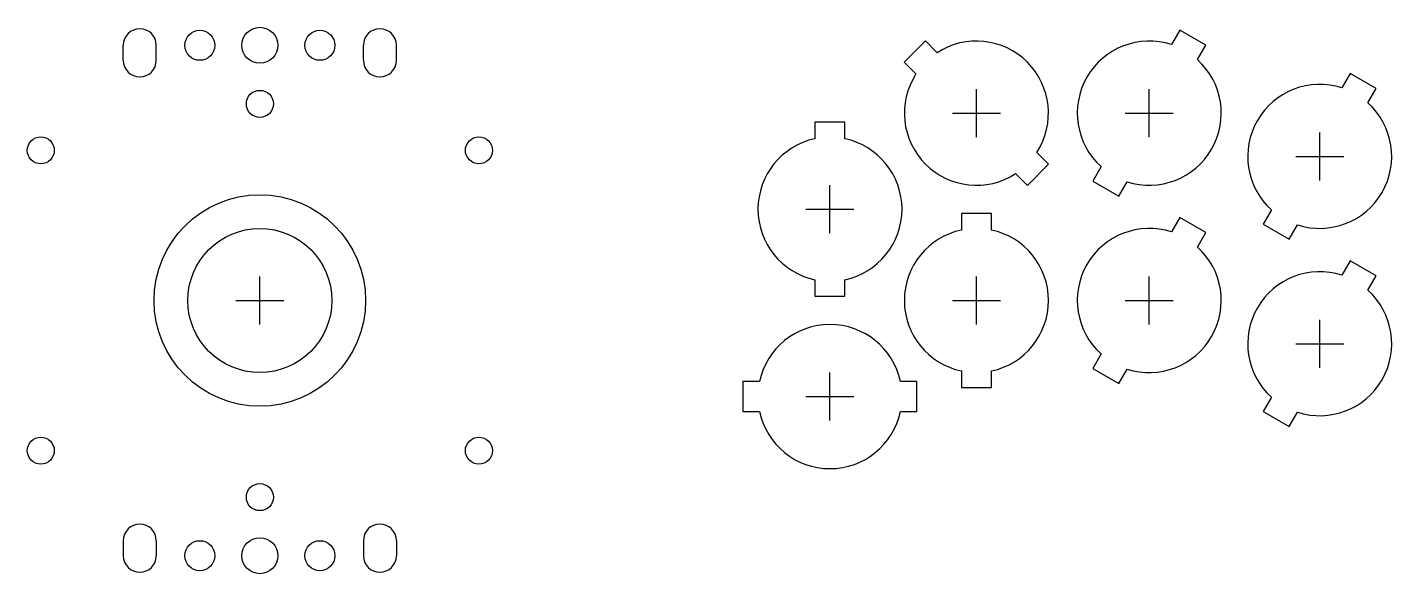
# Model space of a CAD drawing. Header units: millimetres. Extents: x -39 to 189, y -46 to 46.
import ezdxf

# ---------------------------------------------------------------- set-up
doc = ezdxf.new("R2010")
doc.units = ezdxf.units.MM
for name, color, linetype in [('BUTTONS', 1, 'Continuous'), ('GL_PLATE_HOLES', 2, 'Continuous'), ('JOYSTICK_BORE_24', 5, 'Continuous'), ('JOYSTICK_BORE_35.25', 3, 'Continuous'), ('REFERENCE', 8, 'Continuous')]:
    doc.layers.add(name, color=color, linetype=linetype)

msp = doc.modelspace()

# ---------------------------------------------------------------- linework, layer by layer
at = {"layer": 'BUTTONS'}
for points in [[(109.33, 37.73, 0.809427), (125.93, 21.13), (127.89, 19.18), (131.42, 22.71), (129.47, 24.67, 0.809427), (112.87, 41.27), (110.91, 43.22), (107.38, 39.69)], [(151.9, 42.61, 0.809427), (140.17, 22.29), (138.78, 19.89), (143.12, 17.39), (144.5, 19.79, 0.809427), (156.23, 40.11), (157.62, 42.51), (153.28, 45.01)], [(180.3, 35.41, 0.809427), (168.57, 15.09), (167.18, 12.69), (171.52, 10.19), (172.9, 12.59, 0.809427), (184.63, 32.91), (186.02, 35.31), (181.68, 37.81)], [(92.5, 26.94, 0.809427), (92.5, 3.46), (92.5, 0.7), (97.5, 0.7), (97.5, 3.46, 0.809427), (97.5, 26.94), (97.5, 29.7), (92.5, 29.7)], [(116.9, 11.74, 0.809427), (116.9, -11.74), (116.9, -14.5), (121.9, -14.5), (121.9, -11.74, 0.809427), (121.9, 11.74), (121.9, 14.5), (116.9, 14.5)], [(151.9, 11.41, 0.809427), (140.17, -8.91), (138.78, -11.31), (143.12, -13.81), (144.5, -11.41, 0.809427), (156.23, 8.91), (157.62, 11.31), (153.28, 13.81)], [(180.3, 4.21, 0.809427), (168.57, -16.11), (167.18, -18.51), (171.52, -21.01), (172.9, -18.61, 0.809427), (184.63, 1.71), (186.02, 4.11), (181.68, 6.61)], [(106.74, -13.5, 0.809427), (83.26, -13.5), (80.5, -13.5), (80.5, -18.5), (83.26, -18.5, 0.809427), (106.74, -18.5), (109.5, -18.5), (109.5, -13.5)]]:
    msp.add_lwpolyline(points, format="xyb", close=True, dxfattribs=at)
at = {"layer": 'GL_PLATE_HOLES'}
for p, q in [((-22.75, 40), (-22.75, 42.5)), ((-17.25, 40), (-17.25, 42.5)), ((17.25, 40), (17.25, 42.5)), ((22.75, 40), (22.75, 42.5)), ((-22.75, -40), (-22.75, -42.5)), ((-17.25, -40), (-17.25, -42.5)), ((17.25, -40), (17.25, -42.5)), ((22.75, -40), (22.75, -42.5))]:
    msp.add_line(p, q, dxfattribs=at)
for centre, radius in [((0, 42.5), 3), ((-10, 42.5), 2.5), ((10, 42.5), 2.5), ((0, 32.75), 2.25), ((-36.5, 25), 2.25), ((36.5, 25), 2.25), ((-36.5, -25), 2.25), ((36.5, -25), 2.25), ((0, -32.75), 2.25), ((-10, -42.5), 2.5), ((0, -42.5), 3), ((10, -42.5), 2.5)]:
    msp.add_circle(centre, radius, dxfattribs=at)
for centre, start, end in [((-20, 42.5), 0, 180), ((20, 42.5), 0, 180), ((-20, 40), 180, 360), ((20, 40), 180, 360), ((-20, -40), 0, 180), ((20, -40), 0, 180), ((-20, -42.5), -180, 0), ((20, -42.5), -180, 0)]:
    msp.add_arc(centre, 2.75, start, end, dxfattribs=at)
at = {"layer": 'JOYSTICK_BORE_24'}
msp.add_circle((0, 0), 12, dxfattribs=at)
at = {"layer": 'JOYSTICK_BORE_35.25'}
msp.add_circle((0, 0), 17.62, dxfattribs=at)
at = {"layer": 'REFERENCE'}
for p, q in [((119.4, 27.2), (119.4, 35.2)), ((148.2, 27.2), (148.2, 35.2)), ((115.4, 31.2), (123.4, 31.2)), ((144.2, 31.2), (152.2, 31.2)), ((176.6, 20), (176.6, 28)), ((172.6, 24), (180.6, 24)), ((95, 11.2), (95, 19.2)), ((91, 15.2), (99, 15.2)), ((0, -4), (0, 4)), ((119.4, -4), (119.4, 4)), ((148.2, -4), (148.2, 4)), ((-4, 0), (4, 0)), ((115.4, 0), (123.4, 0)), ((144.2, 0), (152.2, 0)), ((176.6, -11.2), (176.6, -3.2)), ((172.6, -7.2), (180.6, -7.2)), ((95, -20), (95, -12)), ((91, -16), (99, -16))]:
    msp.add_line(p, q, dxfattribs=at)

doc.saveas('drawing.dxf')
